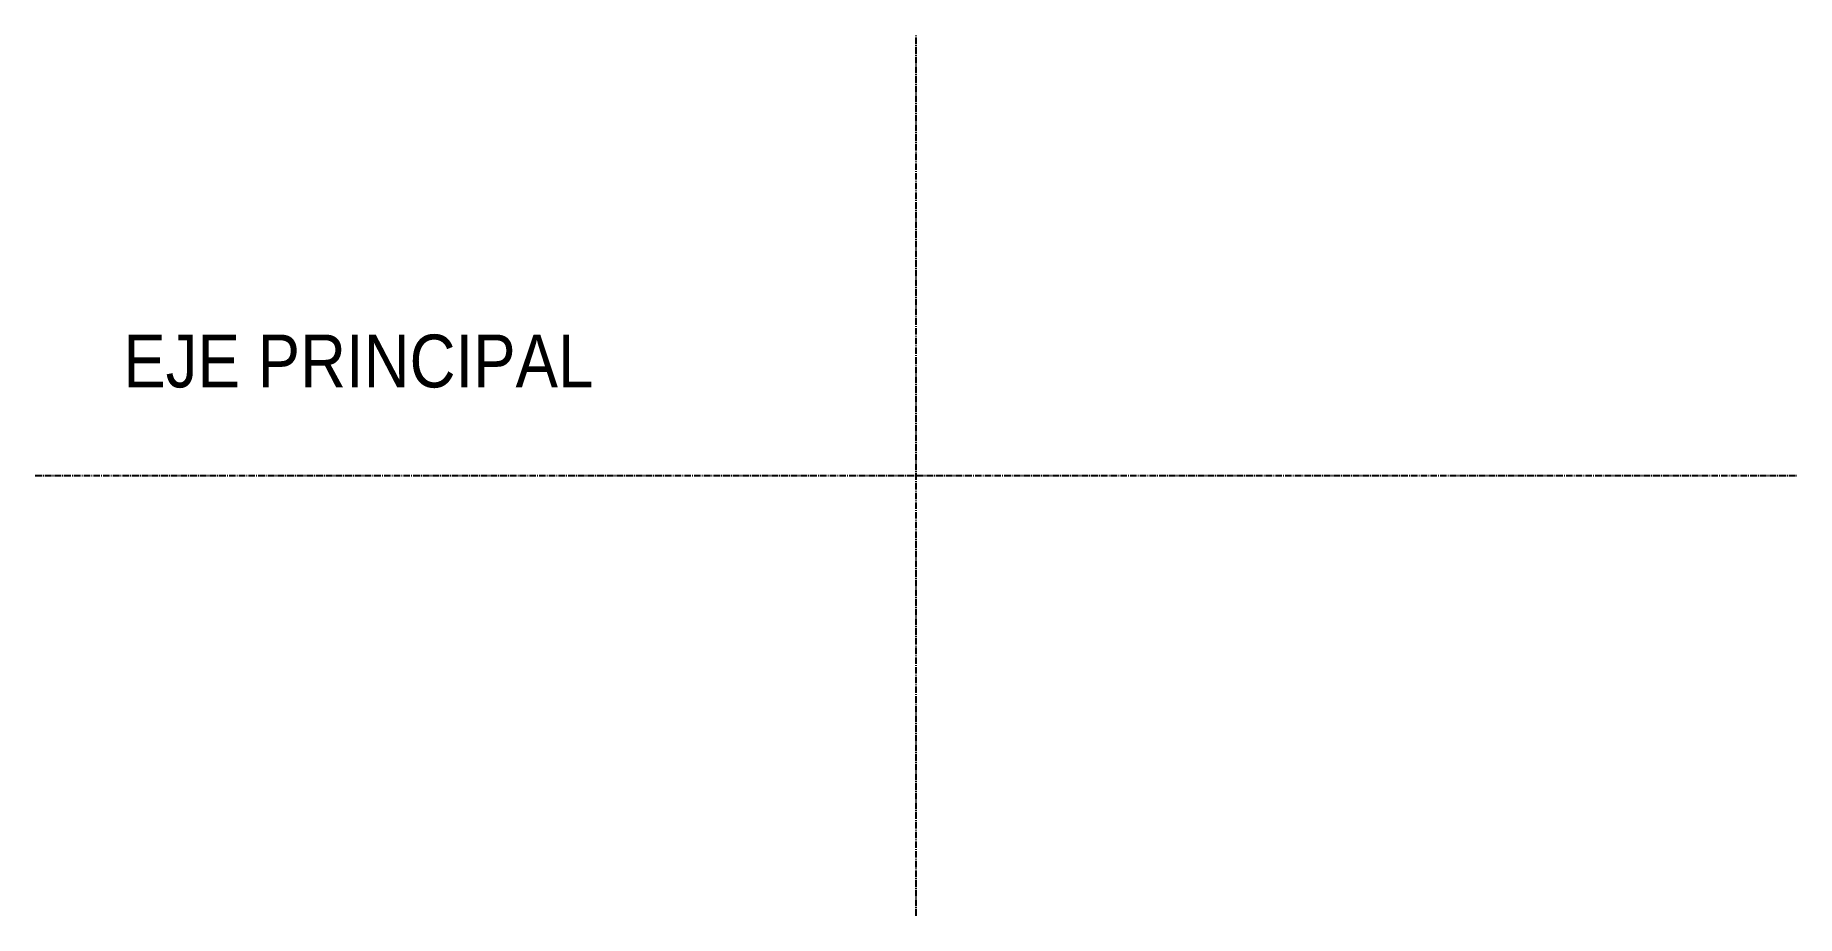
# Model space of a CAD drawing. Extents: x 0 to 200, y -50 to 50.
import ezdxf

# ---------------------------------------------------------------- set-up
doc = ezdxf.new("R2010")
doc.units = 0
doc.header["$MEASUREMENT"] = 0
doc.linetypes.add('TRAZOS-VALLE', pattern=[1, 0.75, -0.125, 0, -0.125])
doc.layers.add('EJES', color=2, linetype='TRAZOS-VALLE')
doc.layers.add('TEXTOS', color=6, linetype='CONTINUOUS')
doc.styles.add('ROTULOS-OBLICUOS', font='txt', dxfattribs={"width": 0.9, "oblique": 15})

msp = doc.modelspace()

# ---------------------------------------------------------------- linework, layer by layer
at = {"layer": 'EJES'}
for p, q in [((100, -50), (100, 50)), ((0, 0), (200, 0))]:
    msp.add_line(p, q, dxfattribs=at)

# ---------------------------------------------------------------- texts
at = {"layer": 'TEXTOS', "style": 'ROTULOS-OBLICUOS', "width": 0.9}
msp.add_text('EJE PRINCIPAL', height=6, dxfattribs=at).set_placement((10, 10))

doc.saveas('drawing.dxf')
